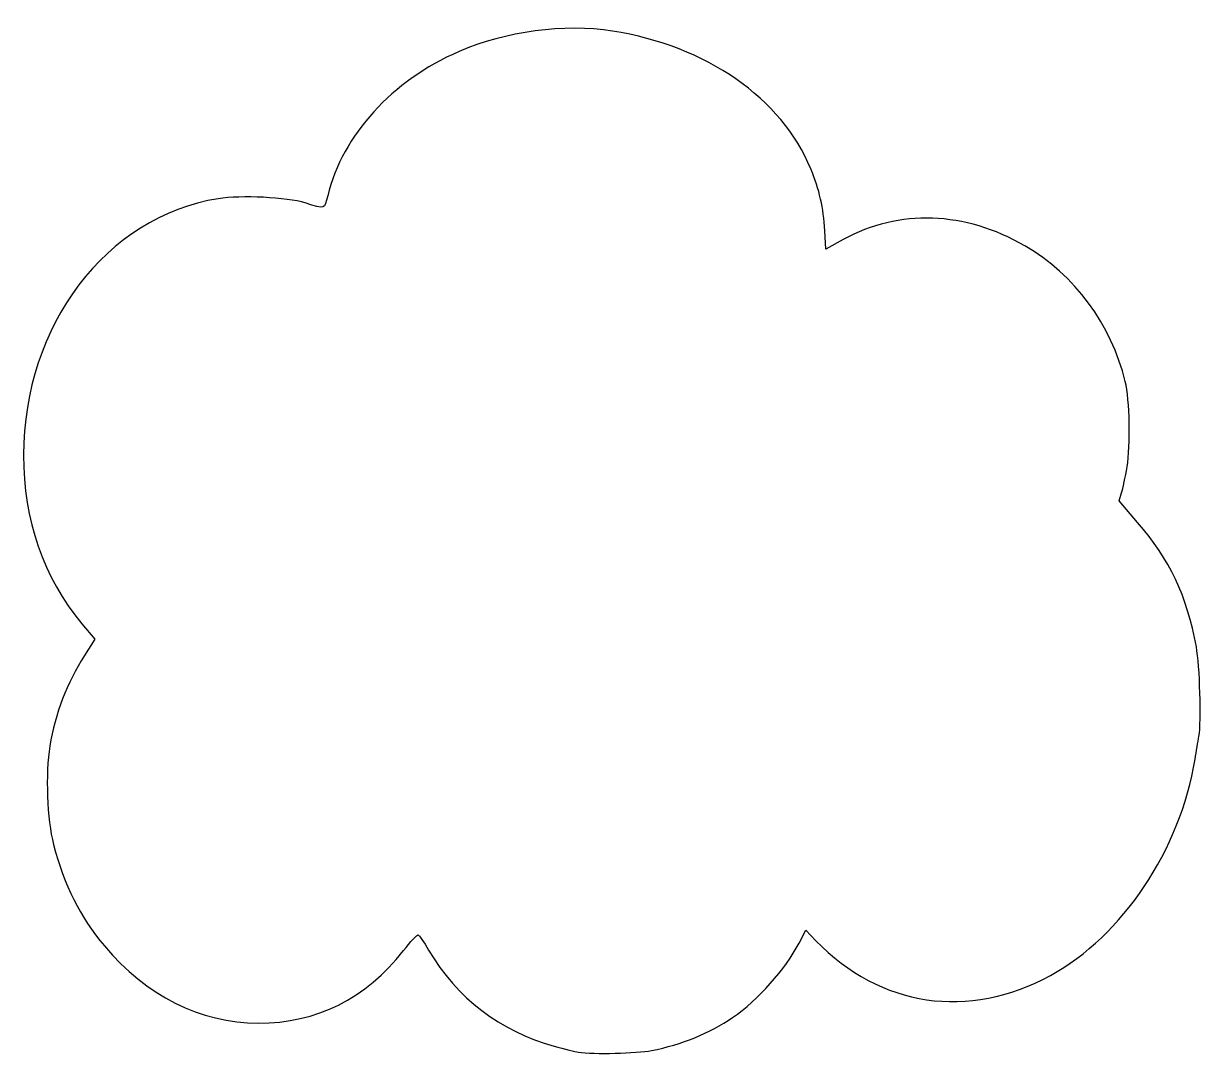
# Model space of a CAD drawing. Header units: centimetres. Extents: x -12.7 to 4.4, y -11.9 to 3.1.
import ezdxf

# ---------------------------------------------------------------- set-up
doc = ezdxf.new("R2010")
doc.units = ezdxf.units.CM
doc.header["$MEASUREMENT"] = 0
doc.layers.add('Layer 1', color=7, linetype='Continuous')

msp = doc.modelspace()

# ---------------------------------------------------------------- linework, layer by layer
at = {"layer": 'Layer 1'}
msp.add_open_spline([(-4.65856, -11.85822), (-4.70222, -11.8518), (-4.86133, -11.81235), (-5.01215, -11.77054), (-5.01215, -11.77054), (-5.79314, -11.55404), (-6.42091, -11.07336), (-6.83364, -10.37583), (-6.83364, -10.37583), (-6.90415, -10.25666), (-6.97343, -10.15649), (-6.98759, -10.15323), (-6.98759, -10.15323), (-7.00175, -10.14997), (-7.09668, -10.25335), (-7.19855, -10.38297), (-7.19855, -10.38297), (-7.74837, -11.0826), (-8.46062, -11.43821), (-9.30471, -11.43451), (-9.30471, -11.43451), (-10.15222, -11.4308), (-10.93747, -11.03767), (-11.54063, -10.31512), (-11.54063, -10.31512), (-11.89928, -9.88549), (-12.12236, -9.4409), (-12.28003, -8.84157), (-12.28003, -8.84157), (-12.37471, -8.48167), (-12.39976, -7.81129), (-12.3334, -7.4133), (-12.3334, -7.4133), (-12.25343, -6.93368), (-12.08889, -6.50232), (-11.83116, -6.09664), (-11.83116, -6.09664), (-11.83116, -6.09664), (-11.68227, -5.86228), (-11.68227, -5.86228), (-11.68227, -5.86228), (-11.68227, -5.86228), (-11.86832, -5.63709), (-11.86832, -5.63709), (-11.86832, -5.63709), (-12.43046, -4.95669), (-12.71481, -4.1339), (-12.71503, -3.18714), (-12.71503, -3.18714), (-12.71547, -1.30552), (-11.51429, 0.27617), (-9.88815, 0.53524), (-9.88815, 0.53524), (-9.55547, 0.58824), (-8.89324, 0.55575), (-8.62731, 0.47339), (-8.62731, 0.47339), (-8.32993, 0.38129), (-8.3485, 0.37538), (-8.29877, 0.57788), (-8.29877, 0.57788), (-8.08145, 1.4629), (-7.36562, 2.24928), (-6.39276, 2.67174), (-6.39276, 2.67174), (-5.71811, 2.9647), (-4.86545, 3.07818), (-4.16338, 2.96846), (-4.16338, 2.96846), (-2.80041, 2.75544), (-1.70726, 1.99544), (-1.28379, 0.96646), (-1.28379, 0.96646), (-1.15832, 0.66158), (-1.10132, 0.40779), (-1.08229, 0.06923), (-1.08229, 0.06923), (-1.08229, 0.06923), (-1.06716, -0.19994), (-1.06716, -0.19994), (-1.06716, -0.19994), (-1.06716, -0.19994), (-0.81234, -0.05929), (-0.81234, -0.05929), (-0.81234, -0.05929), (-0.00344, 0.38719), (0.95347, 0.35421), (1.82324, -0.15012), (1.82324, -0.15012), (2.54522, -0.56876), (3.0785, -1.28865), (3.28128, -2.11838), (3.28128, -2.11838), (3.3468, -2.38646), (3.36087, -3.04238), (3.30792, -3.36047), (3.30792, -3.36047), (3.28417, -3.5032), (3.24829, -3.67265), (3.22819, -3.73703), (3.22819, -3.73703), (3.22819, -3.73703), (3.19165, -3.85409), (3.19165, -3.85409), (3.19165, -3.85409), (3.19165, -3.85409), (3.46052, -4.16541), (3.46052, -4.16541), (3.46052, -4.16541), (3.93107, -4.71025), (4.1715, -5.2193), (4.31381, -5.9721), (4.31381, -5.9721), (4.36451, -6.2403), (4.38762, -7.05321), (4.3508, -7.27333), (4.3508, -7.27333), (4.33844, -7.34721), (4.31381, -7.49515), (4.29607, -7.60206), (4.29607, -7.60206), (4.07689, -8.92288), (3.24291, -10.16949), (2.19415, -10.74398), (2.19415, -10.74398), (1.01007, -11.39258), (-0.27757, -11.20128), (-1.20974, -10.23826), (-1.20974, -10.23826), (-1.20974, -10.23826), (-1.35793, -10.08517), (-1.35793, -10.08517), (-1.35793, -10.08517), (-1.35793, -10.08517), (-1.45533, -10.27343), (-1.45533, -10.27343), (-1.45533, -10.27343), (-1.65346, -10.65638), (-2.04813, -11.09816), (-2.4206, -11.35392), (-2.4206, -11.35392), (-2.75313, -11.58225), (-3.15902, -11.74754), (-3.59708, -11.833), (-3.59708, -11.833), (-3.81317, -11.87515), (-4.44169, -11.89008), (-4.65856, -11.85821), (-4.65856, -11.85821), (-4.65856, -11.85821), (-4.65856, -11.85822), (-4.65856, -11.85822)], degree=3, knots=[0, 0, 0, 0, 0.02564103, 0.02564103, 0.02564103, 0.02564103, 0.05128205, 0.05128205, 0.05128205, 0.05128205, 0.07692308, 0.07692308, 0.07692308, 0.07692308, 0.1025641, 0.1025641, 0.1025641, 0.1025641, 0.12820513, 0.12820513, 0.12820513, 0.12820513, 0.15384615, 0.15384615, 0.15384615, 0.15384615, 0.17948718, 0.17948718, 0.17948718, 0.17948718, 0.20512821, 0.20512821, 0.20512821, 0.20512821, 0.23076923, 0.23076923, 0.23076923, 0.23076923, 0.25641026, 0.25641026, 0.25641026, 0.25641026, 0.28205128, 0.28205128, 0.28205128, 0.28205128, 0.30769231, 0.30769231, 0.30769231, 0.30769231, 0.33333333, 0.33333333, 0.33333333, 0.33333333, 0.35897436, 0.35897436, 0.35897436, 0.35897436, 0.38461538, 0.38461538, 0.38461538, 0.38461538, 0.41025641, 0.41025641, 0.41025641, 0.41025641, 0.43589744, 0.43589744, 0.43589744, 0.43589744, 0.46153846, 0.46153846, 0.46153846, 0.46153846, 0.48717949, 0.48717949, 0.48717949, 0.48717949, 0.51282051, 0.51282051, 0.51282051, 0.51282051, 0.53846154, 0.53846154, 0.53846154, 0.53846154, 0.56410256, 0.56410256, 0.56410256, 0.56410256, 0.58974359, 0.58974359, 0.58974359, 0.58974359, 0.61538462, 0.61538462, 0.61538462, 0.61538462, 0.64102564, 0.64102564, 0.64102564, 0.64102564, 0.66666667, 0.66666667, 0.66666667, 0.66666667, 0.69230769, 0.69230769, 0.69230769, 0.69230769, 0.71794872, 0.71794872, 0.71794872, 0.71794872, 0.74358974, 0.74358974, 0.74358974, 0.74358974, 0.76923077, 0.76923077, 0.76923077, 0.76923077, 0.79487179, 0.79487179, 0.79487179, 0.79487179, 0.82051282, 0.82051282, 0.82051282, 0.82051282, 0.84615385, 0.84615385, 0.84615385, 0.84615385, 0.87179487, 0.87179487, 0.87179487, 0.87179487, 0.8974359, 0.8974359, 0.8974359, 0.8974359, 0.92307692, 0.92307692, 0.92307692, 0.92307692, 0.94871795, 0.94871795, 0.94871795, 0.94871795, 1, 1, 1, 1], dxfattribs=at)

doc.saveas('drawing.dxf')
